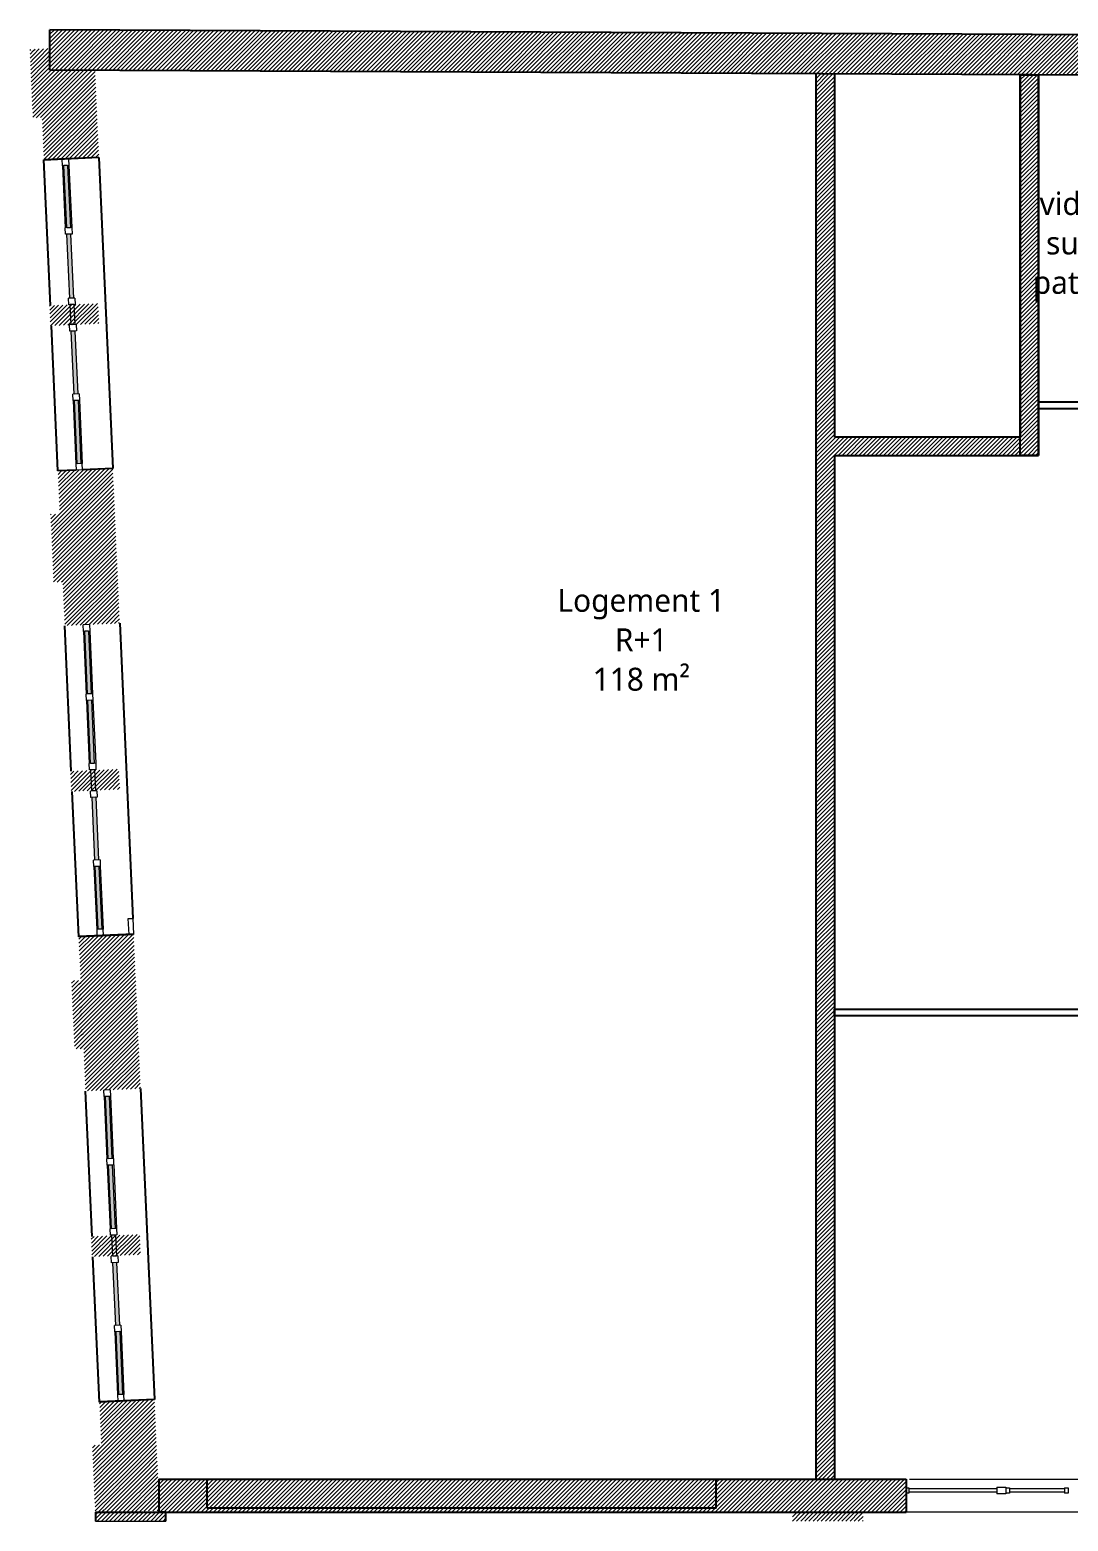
# Model space of a CAD drawing. Header units: millimetres. Extents: x -14819 to 43195, y -10328 to 20814.
# Drawn here: x 15721 to 16854, y 3451 to 5079 of the extents above; entities that cross this region are included whole.
import ezdxf

# ---------------------------------------------------------------- set-up
doc = ezdxf.new("R2010")
doc.units = ezdxf.units.MM
doc.layers.add('10 - Hachures', color=7, linetype='Continuous', lineweight=18, true_color=0x646464)
for name, color, linetype, lineweight in [('Lignes', 92, 'Continuous', 9), ('Légendes', 250, 'Continuous', 5), ('Mur_coupe', 7, 'Continuous', 25), ('Platrerie', 4, 'Continuous', 9), ('Z', 7, 'Continuous', 9)]:
    doc.layers.add(name, color=color, linetype=linetype, lineweight=lineweight)
doc.styles.add('Trebuchet MS', font='trebuc.ttf', dxfattribs={"height": 0.492308})

# ---------------------------------------------------------------- blocks, each defined once
blk = doc.blocks.new('Panneau système - Vitré-1837471-Existant Niv_ 1')
at = {"layer": 'Z'}
blk.add_hatch(color=9, dxfattribs=at).paths.add_polyline_path([(0.345, -0.02), (0.345, 0.02), (-0.345, 0.02), (-0.345, -0.02)], flags=0)
for p, q in [((-0.345, 0.02), (0.345, 0.02)), ((-0.345, -0.02), (-0.345, 0.02)), ((0.345, -0.02), (0.345, 0.02)), ((0.345, -0.02), (-0.345, -0.02))]:
    blk.add_line(p, q, dxfattribs=at)
blk = doc.blocks.new('Meneau rectangulaire - P 70 gris-1837390-Existant Niv_ 1')
at = {"layer": 'Z'}
for p, q in [((0, 0.035), (-0.07, 0.035)), ((-0.07, 0.035), (-0.07, -0.035)), ((0, 0.035), (0, -0.035)), ((-0.07, -0.035), (0, -0.035))]:
    blk.add_line(p, q, dxfattribs=at)
blk = doc.blocks.new('Meneau rectangulaire - P 70 gris-1837391-Existant Niv_ 1')
at = {"layer": 'Z'}
for p, q in [((0, 0.035), (-0.07, 0.035)), ((-0.07, 0.035), (-0.07, -0.035)), ((0, 0.035), (0, -0.035)), ((-0.07, -0.035), (0, -0.035))]:
    blk.add_line(p, q, dxfattribs=at)
blk = doc.blocks.new('Meneau rectangulaire - P 70 gris-1837467-Existant Niv_ 1')
at = {"layer": 'Z'}
for p, q in [((-802.955, 15.212), (-802.986, 15.902)), ((-802.885, 15.216), (-802.916, 15.905))]:
    blk.add_line(p, q, dxfattribs=at)
blk = doc.blocks.new('Panneau système - Vitré-1837773-Existant Niv_ 1')
at = {"layer": 'Z'}
blk.add_hatch(color=9, dxfattribs=at).paths.add_polyline_path([(0.343, -0.02), (0.343, 0.02), (-0.343, 0.02), (-0.343, -0.02)], flags=0)
for p, q in [((-0.343, 0.02), (0.343, 0.02)), ((-0.343, -0.02), (-0.343, 0.02)), ((0.343, -0.02), (0.343, 0.02)), ((0.343, -0.02), (-0.343, -0.02))]:
    blk.add_line(p, q, dxfattribs=at)
blk = doc.blocks.new('Meneau rectangulaire - P 70 gris-1837779-Existant Niv_ 1')
at = {"layer": 'Z'}
for p, q in [((0, 0.035), (-0.07, 0.035)), ((-0.07, 0.035), (-0.07, -0.035)), ((0, 0.035), (0, -0.035)), ((-0.07, -0.035), (0, -0.035))]:
    blk.add_line(p, q, dxfattribs=at)
blk = doc.blocks.new('Meneau rectangulaire - P 70 gris-1732009-Existant Niv_ 1')
at = {"layer": 'Z'}
for p, q in [((0, 0.035), (-0.07, 0.035)), ((-0.07, 0.035), (-0.07, -0.035)), ((0, 0.035), (0, -0.035)), ((-0.07, -0.035), (0, -0.035))]:
    blk.add_line(p, q, dxfattribs=at)
blk = doc.blocks.new('Meneau rectangulaire - P 70 gris-1837769-Existant Niv_ 1')
at = {"layer": 'Z'}
for p, q in [((-803.183, 20.299), (-803.213, 20.985)), ((-803.113, 20.302), (-803.144, 20.988))]:
    blk.add_line(p, q, dxfattribs=at)
blk = doc.blocks.new('Panneau système - Vitré-1837780-Existant Niv_ 1')
at = {"layer": 'Z'}
blk.add_hatch(color=9, dxfattribs=at).paths.add_polyline_path([(0.345, -0.02), (0.345, 0.02), (-0.345, 0.02), (-0.345, -0.02), (0.046, -0.02)], flags=0)
for p, q in [((-0.345, 0.02), (0.345, 0.02)), ((-0.345, -0.02), (-0.345, 0.02)), ((0.345, -0.02), (0.345, 0.02)), ((0.345, -0.02), (-0.345, -0.02))]:
    blk.add_line(p, q, dxfattribs=at)
blk = doc.blocks.new('Meneau rectangulaire - P 70 gris-1837763-Existant Niv_ 1')
at = {"layer": 'Z'}
for p, q in [((-803.102, 18.486), (-803.133, 19.175)), ((-803.032, 18.489), (-803.063, 19.178))]:
    blk.add_line(p, q, dxfattribs=at)
blk = doc.blocks.new('Panneau système - Vitré-1732011-Existant Niv_ 1')
at = {"layer": 'Z'}
h = blk.add_hatch(color=9, dxfattribs=at)
h.paths.add_polyline_path([(0.115, -0.02), (0.115, 0.02), (0.11, 0.02), (0.11, -0.02)], flags=0)
h.paths.add_polyline_path([(-0.11, -0.02), (-0.11, 0.02), (-0.115, 0.02), (-0.115, -0.02)], flags=0)
for p, q in [((-0.115, 0.02), (0.115, 0.02)), ((-0.115, -0.02), (-0.115, 0.02)), ((0.115, -0.02), (0.115, 0.02)), ((0.115, -0.02), (-0.115, -0.02))]:
    blk.add_line(p, q, dxfattribs=at)
blk = doc.blocks.new('Meneau rectangulaire - P 70 gris-1732005-Existant Niv_ 1')
at = {"layer": 'Z'}
for p, q in [((0.035, 0.035), (-0.035, 0.035)), ((-0.035, 0.035), (-0.035, -0.035)), ((0.035, 0.035), (0.035, -0.035)), ((-0.035, -0.035), (0.035, -0.035))]:
    blk.add_line(p, q, dxfattribs=at)
blk = doc.blocks.new('Panneau système - Vitré-1837905-Existant Niv_ 1')
at = {"layer": 'Z'}
blk.add_hatch(color=9, dxfattribs=at).paths.add_polyline_path([(0.343, -0.02), (0.343, 0.02), (-0.343, 0.02), (-0.343, -0.02)], flags=0)
for p, q in [((-0.343, 0.02), (0.343, 0.02)), ((-0.343, -0.02), (-0.343, 0.02)), ((0.343, -0.02), (0.343, 0.02)), ((0.343, -0.02), (-0.343, -0.02))]:
    blk.add_line(p, q, dxfattribs=at)
blk = doc.blocks.new('Meneau rectangulaire - P 70 gris-1730758-Existant Niv_ 1')
at = {"layer": 'Z'}
for p, q in [((0, 0.035), (-0.07, 0.035)), ((-0.07, 0.035), (-0.07, -0.035)), ((0, 0.035), (0, -0.035)), ((-0.07, -0.035), (0, -0.035))]:
    blk.add_line(p, q, dxfattribs=at)
blk = doc.blocks.new('Meneau rectangulaire - P 70 gris-1730759-Existant Niv_ 1')
at = {"layer": 'Z'}
for p, q in [((0, 0.035), (-0.07, 0.035)), ((-0.07, 0.035), (-0.07, -0.035)), ((0, 0.035), (0, -0.035)), ((-0.07, -0.035), (0, -0.035))]:
    blk.add_line(p, q, dxfattribs=at)
blk = doc.blocks.new('Panneau système - Vitré-1837910-Existant Niv_ 1')
at = {"layer": 'Z'}
blk.add_hatch(color=9, dxfattribs=at).paths.add_polyline_path([(0.347, -0.02), (0.347, 0.02), (-0.348, 0.02), (-0.348, -0.02), (0.047, -0.02)], flags=0)
for p, q in [((-0.348, 0.02), (0.347, 0.02)), ((-0.348, -0.02), (-0.348, 0.02)), ((0.347, -0.02), (0.347, 0.02)), ((0.347, -0.02), (-0.348, -0.02))]:
    blk.add_line(p, q, dxfattribs=at)
blk = doc.blocks.new('Meneau rectangulaire - P 70 gris-1837908-Existant Niv_ 1')
at = {"layer": 'Z'}
for p, q in [((-803.329, 23.559), (-803.36, 24.254)), ((-803.259, 23.563), (-803.29, 24.257))]:
    blk.add_line(p, q, dxfattribs=at)
blk = doc.blocks.new('Panneau système - Vitré-1730682-Existant Niv_ 1')
at = {"layer": 'Z'}
h = blk.add_hatch(color=9, dxfattribs=at)
h.paths.add_polyline_path([(0.115, -0.02), (0.115, 0.02), (0.11, 0.02), (0.11, -0.02)], flags=0)
h.paths.add_polyline_path([(-0.11, -0.02), (-0.11, 0.02), (-0.115, 0.02), (-0.115, -0.02)], flags=0)
for p, q in [((-0.115, 0.02), (0.115, 0.02)), ((-0.115, -0.02), (-0.115, 0.02)), ((0.115, -0.02), (0.115, 0.02)), ((0.115, -0.02), (-0.115, -0.02))]:
    blk.add_line(p, q, dxfattribs=at)
blk = doc.blocks.new('Meneau rectangulaire - P 70 gris-1730677-Existant Niv_ 1')
at = {"layer": 'Z'}
for p, q in [((0.035, 0.035), (-0.035, 0.035)), ((-0.035, 0.035), (-0.035, -0.035)), ((0.035, 0.035), (0.035, -0.035)), ((-0.035, -0.035), (0.035, -0.035))]:
    blk.add_line(p, q, dxfattribs=at)
blk = doc.blocks.new('Panneau système - Vitré-1837464-Existant Niv_ 1')
at = {"layer": 'Z'}
blk.add_hatch(color=9, dxfattribs=at).paths.add_polyline_path([(0.34, -0.02), (0.34, 0.02), (-0.34, 0.02), (-0.34, -0.02)], flags=0)
for p, q in [((-0.34, 0.02), (0.34, 0.02)), ((-0.34, -0.02), (-0.34, 0.02)), ((0.34, -0.02), (0.34, 0.02)), ((0.34, -0.02), (-0.34, -0.02))]:
    blk.add_line(p, q, dxfattribs=at)
blk = doc.blocks.new('Meneau rectangulaire - P 70 gris-1837461-Existant Niv_ 1')
at = {"layer": 'Z'}
for p, q in [((-802.841, 12.648), (-802.871, 13.327)), ((-802.771, 12.651), (-802.801, 13.331))]:
    blk.add_line(p, q, dxfattribs=at)
blk = doc.blocks.new('Panneau système - Vitré-1837585-Existant Niv_ 1')
at = {"layer": 'Z'}
blk.add_hatch(color=9, dxfattribs=at).paths.add_polyline_path([(0.344, -0.02), (0.344, 0.02), (-0.344, 0.02), (-0.344, -0.02)], flags=0)
for p, q in [((-0.344, 0.02), (0.344, 0.02)), ((-0.344, -0.02), (-0.344, 0.02)), ((0.344, -0.02), (0.344, 0.02)), ((0.344, -0.02), (-0.344, -0.02))]:
    blk.add_line(p, q, dxfattribs=at)
blk = doc.blocks.new('Meneau rectangulaire - P 70 gris-1837463-Existant Niv_ 1')
at = {"layer": 'Z'}
for p, q in [((0.035, 0.035), (-0.035, 0.035)), ((-0.035, 0.035), (-0.035, -0.035)), ((0.035, 0.035), (0.035, -0.035)), ((-0.035, -0.035), (0.035, -0.035))]:
    blk.add_line(p, q, dxfattribs=at)
blk = doc.blocks.new('Panneau système - Vitré-1837578-Existant Niv_ 1')
at = {"layer": 'Z'}
blk.add_hatch(color=9, dxfattribs=at).paths.add_polyline_path([(0.349, -0.02), (0.349, 0.02), (-0.349, 0.02), (-0.349, -0.02), (0.229, -0.02)], flags=0)
for p, q in [((-0.349, 0.02), (0.349, 0.02)), ((-0.349, -0.02), (-0.349, 0.02)), ((0.349, -0.02), (0.349, 0.02)), ((0.349, -0.02), (-0.349, -0.02))]:
    blk.add_line(p, q, dxfattribs=at)
blk = doc.blocks.new('Panneau système - Vitré-1837586-Existant Niv_ 1')
at = {"layer": 'Z'}
for p, q in [((-0.11, 0.02), (0.11, 0.02)), ((-0.11, -0.02), (-0.11, 0.02)), ((0.11, -0.02), (0.11, 0.02)), ((0.11, -0.02), (-0.11, -0.02))]:
    blk.add_line(p, q, dxfattribs=at)
blk = doc.blocks.new('Panneau système - Vitré-1837781-Existant Niv_ 1')
at = {"layer": 'Z'}
blk.add_hatch(color=9, dxfattribs=at).paths.add_polyline_path([(0.342, -0.02), (0.342, 0.02), (-0.342, 0.02), (-0.342, -0.02)], flags=0)
for p, q in [((-0.342, 0.02), (0.342, 0.02)), ((-0.342, -0.02), (-0.342, 0.02)), ((0.342, -0.02), (0.342, 0.02)), ((0.342, -0.02), (-0.342, -0.02))]:
    blk.add_line(p, q, dxfattribs=at)
blk = doc.blocks.new('Meneau rectangulaire - P 70 gris-1837764-Existant Niv_ 1')
at = {"layer": 'Z'}
for p, q in [((-803.068, 17.731), (-803.099, 18.416)), ((-802.998, 17.734), (-803.029, 18.419))]:
    blk.add_line(p, q, dxfattribs=at)
blk = doc.blocks.new('Panneau système - Vitré-1837774-Existant Niv_ 1')
at = {"layer": 'Z'}
blk.add_hatch(color=9, dxfattribs=at).paths.add_polyline_path([(0.3425, -0.02), (0.3425, 0.02), (-0.3425, 0.02), (-0.3425, -0.02)], flags=0)
for p, q in [((-0.3425, 0.02), (0.3425, 0.02)), ((-0.3425, -0.02), (-0.3425, 0.02)), ((0.3425, -0.02), (0.3425, 0.02)), ((0.3425, -0.02), (-0.3425, -0.02))]:
    blk.add_line(p, q, dxfattribs=at)
blk = doc.blocks.new('Panneau système - Vitré-1837911-Existant Niv_ 1')
at = {"layer": 'Z'}
blk.add_hatch(color=9, dxfattribs=at).paths.add_polyline_path([(0.34, -0.02), (0.34, 0.02), (-0.34, 0.02), (-0.34, -0.02)], flags=0)
for p, q in [((-0.34, 0.02), (0.34, 0.02)), ((-0.34, -0.02), (-0.34, 0.02)), ((0.34, -0.02), (0.34, 0.02)), ((0.34, -0.02), (-0.34, -0.02))]:
    blk.add_line(p, q, dxfattribs=at)
blk = doc.blocks.new('Meneau rectangulaire - P 70 gris-V1-Existant Niv_ 1')
at = {"layer": 'Z'}
for p, q in [((-803.295, 22.81), (-803.325, 23.49)), ((-803.225, 22.813), (-803.256, 23.493))]:
    blk.add_line(p, q, dxfattribs=at)
blk = doc.blocks.new('Panneau système - Vitré-1837906-Existant Niv_ 1')
at = {"layer": 'Z'}
blk.add_hatch(color=9, dxfattribs=at).paths.add_polyline_path([(0.342, -0.02), (0.342, 0.02), (-0.343, 0.02), (-0.343, -0.02)], flags=0)
for p, q in [((-0.343, 0.02), (0.342, 0.02)), ((-0.343, -0.02), (-0.343, 0.02)), ((0.342, -0.02), (0.342, 0.02)), ((0.342, -0.02), (-0.343, -0.02))]:
    blk.add_line(p, q, dxfattribs=at)
blk = doc.blocks.new('Panneau système - Vitré 2-1845332-Existant Niv_ 1')
at = {"layer": 'Z'}
for p, q in [((-0.3, 0.02), (0.3, 0.02)), ((-0.3, -0.02), (-0.3, 0.02)), ((0.3, -0.02), (0.3, 0.02)), ((0.3, -0.02), (-0.3, -0.02))]:
    blk.add_line(p, q, dxfattribs=at)
blk = doc.blocks.new('Panneau système - Vitré 2-1854438-Existant Niv_ 1')
at = {"layer": 'Z'}
for p, q in [((-0.48, 0.02), (0.48, 0.02)), ((-0.48, -0.02), (-0.48, 0.02)), ((0.48, -0.02), (0.48, 0.02)), ((0.48, -0.02), (-0.48, -0.02))]:
    blk.add_line(p, q, dxfattribs=at)
blk = doc.blocks.new('Meneau rectangulaire - P 30 gris-1854496-Existant Niv_ 1')
at = {"layer": 'Z'}
for p, q in [((0, 0.03), (-0.03, 0.03)), ((-0.03, 0.03), (-0.03, -0.03)), ((0, 0.03), (0, -0.03)), ((-0.03, -0.03), (0, -0.03))]:
    blk.add_line(p, q, dxfattribs=at)
blk = doc.blocks.new('Meneau rectangulaire - P 100 gris-1845324-Existant Niv_ 1')
at = {"layer": 'Z'}
for p, q in [((0.05, 0.035), (-0.05, 0.035)), ((-0.05, 0.035), (-0.05, -0.035)), ((0.05, 0.035), (0.05, -0.035)), ((-0.05, -0.035), (0.05, -0.035))]:
    blk.add_line(p, q, dxfattribs=at)
blk = doc.blocks.new('Meneau rectangulaire - P 50 gris-1845323-Existant Niv_ 1')
at = {"layer": 'Z'}
for p, q in [((0.02, 0.03), (-0.02, 0.03)), ((-0.02, 0.03), (-0.02, -0.03)), ((0.02, 0.03), (0.02, -0.03)), ((-0.02, -0.03), (0.02, -0.03))]:
    blk.add_line(p, q, dxfattribs=at)

msp = doc.modelspace()

# ---------------------------------------------------------------- hatches: boundary and pattern name
at = {"layer": '10 - Hachures'}
h = msp.add_hatch(dxfattribs=at)
h.set_pattern_fill('ANSI31', color=256, style=0)
h.paths.add_polyline_path([(15742.69, 5078.93), (15742.59, 5058.54), (15790.62, 5060.69), (15789.82, 5078.7)], flags=0)
h = msp.add_hatch(dxfattribs=at)
h.set_pattern_fill('ANSI31', color=256, style=0)
h.paths.add_polyline_path([(15789.82, 5078.7), (15791.78, 5034.69), (16936.59, 5029.11), (16936.8, 5073.11), (15791.78, 5078.69)], flags=0)
h = msp.add_hatch(dxfattribs=at)
h.set_pattern_fill('ANSI31', color=256, style=0)
h.paths.add_polyline_path([(15724.74, 5057.74), (15720.69, 5057.56), (15724.04, 4982.64), (15728.36, 4982.99), (15726.04, 5030.86)], flags=0)
h.paths.add_polyline_path([(15749.32, 4550.33), (15743.38, 4550.07), (15746.7, 4475.81), (15752.91, 4476.08), (15751.29, 4509.66)], flags=0)
h.paths.add_polyline_path([(15773.98, 4041.27), (15766.15, 4040.92), (15769.47, 3966.49), (15777.58, 3966.85), (15773.99, 4041)], flags=0)
h.paths.add_polyline_path([(15798.53, 3534.31), (15788.82, 3533.87), (15792.22, 3457.96), (15792.71, 3460.9), (15802.09, 3460.9), (15799.98, 3504.47), (15798.54, 3534.3)], flags=0)
h = msp.add_hatch(dxfattribs=at)
h.set_pattern_fill('ANSI31', color=256, style=0)
h.paths.add_polyline_path([(15730.68, 5058.01), (15724.74, 5057.74), (15728.37, 4982.83), (15734.02, 4983.25), (15731.9, 5030.86)], flags=0)
h.paths.add_polyline_path([(15753.37, 4550.51), (15749.32, 4550.33), (15752.91, 4476.08), (15756.69, 4476.25), (15756.19, 4487.42)], flags=0)
h.paths.add_polyline_path([(15776.14, 4041.36), (15773.98, 4041.27), (15777.58, 3966.85), (15779.47, 3966.94), (15776.14, 4041.27)], flags=0)
h.paths.add_polyline_path([(15798.81, 3534.32), (15798.54, 3534.3), (15799.98, 3508.03), (15798.81, 3534.31)], flags=0)
h = msp.add_hatch(dxfattribs=at)
h.set_pattern_fill('ANSI31', color=256, style=0)
h.paths.add_polyline_path([(15790.62, 5060.69), (15730.68, 5058.01), (15736.11, 4936.73), (15796.04, 4939.41), (15790.74, 5058.01)], flags=0)
h.paths.add_polyline_path([(15811.23, 4599.83), (15751.29, 4597.15), (15758.83, 4428.37), (15818.77, 4431.05), (15817.88, 4450.94)], flags=0)
h.paths.add_polyline_path([(15833.96, 4091.47), (15774.02, 4088.79), (15781.54, 3920.48), (15841.48, 3923.16)], flags=0)
h.paths.add_polyline_path([(15856.67, 3583.58), (15796.73, 3580.9), (15800.15, 3504.4), (15860.21, 3504.4), (15859.18, 3527.28)], flags=0)
h = msp.add_hatch(dxfattribs=at)
h.set_pattern_fill('ANSI31', color=256, style=0)
h.paths.add_polyline_path([(16578.83, 5030.86), (16578.83, 3496.9), (16598.83, 3496.9), (16598.83, 5030.76)], flags=0)
h = msp.add_hatch(dxfattribs=at)
h.set_pattern_fill('ANSI31', color=256, style=0)
h.paths.add_polyline_path([(16801.83, 4614.3), (16821.83, 4614.3), (16821.83, 5029.67), (16801.83, 5029.77)])
h = msp.add_hatch(dxfattribs=at)
h.set_pattern_fill('ANSI31', color=256, style=0)
h.paths.add_polyline_path([(15795.16, 4780.19), (15742.21, 4777.83), (15743.19, 4755.85), (15796.14, 4758.22)], flags=0)
h = msp.add_hatch(dxfattribs=at)
h.set_pattern_fill('ANSI31', color=256, style=0)
h.paths.add_polyline_path([(16598.83, 4634.3), (16598.83, 4614.3), (16801.83, 4614.3), (16801.83, 4634.3)], flags=0)
h = msp.add_hatch(dxfattribs=at)
h.set_pattern_fill('ANSI31', color=256, style=0)
h.paths.add_polyline_path([(15817.88, 4271.83), (15764.94, 4269.46), (15765.92, 4247.48), (15818.87, 4249.85)], flags=0)
for points in [[(15833.95, 4091.73), (15774.01, 4089.05), (15774.02, 4088.79), (15833.96, 4091.47)], [(15856.65, 3583.84), (15796.71, 3581.16), (15796.73, 3580.9), (15856.67, 3583.58)]]:
    msp.add_hatch(color=256, dxfattribs=at).paths.add_polyline_path(points, flags=0)
h = msp.add_hatch(dxfattribs=at)
h.set_pattern_fill('ANSI31', color=256, style=0)
h.paths.add_polyline_path([(15840.59, 3763.94), (15787.65, 3761.57), (15788.63, 3739.59), (15841.58, 3741.96)], flags=0)
h = msp.add_hatch(dxfattribs=at)
h.set_pattern_fill('ANSI31', color=256, style=0)
h.paths.add_polyline_path([(15856.67, 3504.4), (15800.15, 3504.4), (15802.2, 3459.9), (15861.35, 3462.54), (15861.26, 3480.9), (15860.21, 3504.4)], flags=0)
h = msp.add_hatch(dxfattribs=at)
h.set_pattern_fill('ANSI31', color=256, style=0)
h.paths.add_polyline_path([(16578.83, 3496.9), (15861.35, 3496.9), (15861.35, 3460.9), (16677.06, 3460.9), (16677.06, 3496.9), (16598.83, 3496.9)], flags=0)
h.paths.add_polyline_path([(18033.23, 3496.9), (18033.23, 3460.9), (18200.13, 3460.9), (18200.13, 3496.9), (18078.39, 3496.9)], flags=0)
h.paths.add_polyline_path([(17271.06, 3496.9), (17271.06, 3460.9), (17439.64, 3460.9), (17439.64, 3496.9), (17317.9, 3496.9)], flags=0)
h = msp.add_hatch(dxfattribs=at)
h.set_pattern_fill('ANSI31', color=256, style=0)
h.paths.add_polyline_path([(16985.06, 3496.9), (16963.06, 3496.9), (16963.06, 3460.6), (16985.06, 3460.6), (16985.06, 3460.9)], flags=0)
h.paths.add_polyline_path([(18506.71, 3496.9), (18484.71, 3496.9), (18484.71, 3460.6), (18506.71, 3460.6), (18506.71, 3480.9)], flags=0)
h.paths.add_polyline_path([(17747.64, 3496.9), (17725.64, 3496.9), (17725.64, 3460.6), (17747.64, 3460.6), (17747.64, 3460.9)], flags=0)
h.paths.add_polyline_path([(16222.21, 3460.9), (16200.21, 3460.9), (16200.21, 3460.6), (16222.21, 3460.6)], flags=0)
h = msp.add_hatch(dxfattribs=at)
h.set_pattern_fill('ANSI31', color=256, style=0)
h.paths.add_polyline_path([(15824.65, 3460.9), (15802.14, 3459.89), (15802.09, 3460.86), (15792.71, 3460.9), (15792.21, 3457.74), (15792.21, 3450.9), (15869.21, 3450.9), (15869.21, 3460.6), (15861.35, 3460.6), (15861.35, 3460.9)], flags=0)
h = msp.add_hatch(dxfattribs=at)
h.set_pattern_fill('ANSI31', color=256, style=0)
h.paths.add_polyline_path([(16578.83, 3460.6), (16553.21, 3460.6), (16553.21, 3450.9), (16630.21, 3450.9), (16630.21, 3460.6), (16598.83, 3460.6)], flags=0)
at = {"layer": 'Mur_coupe'}
for points in [[(15869.21, 3460.9), (15861.35, 3460.9), (15861.35, 3460.6), (15869.21, 3460.6)], [(16578.83, 3460.9), (16553.21, 3460.9), (16553.21, 3460.6), (16630.21, 3460.6), (16630.21, 3460.9), (16598.83, 3460.9)]]:
    msp.add_hatch(color=256, dxfattribs=at).paths.add_polyline_path(points, flags=0)
h = msp.add_hatch(color=256, dxfattribs=at)
h.paths.add_polyline_path([(16508.21, 3460.9), (16222.21, 3460.9), (16222.21, 3460.6), (16508.21, 3460.6)], flags=0)
h.paths.add_polyline_path([(15914.21, 3460.9), (15914.21, 3460.6), (16200.21, 3460.6), (16200.21, 3460.9), (16197.85, 3460.9)], flags=0)

# ---------------------------------------------------------------- linework, layer by layer
for p, q in [((17281.83, 4672.6), (16821.83, 4672.6)), ((16821.83, 4672.6), (16821.83, 4665.4)), ((16821.83, 4665.4), (17281.83, 4665.4)), ((16598.83, 4002.6), (16598.83, 4009.8)), ((16598.83, 4009.8), (17519.73, 4009.8)), ((17519.74, 4002.6), (16598.83, 4002.6))]:
    msp.add_line(p, q)
at = {"layer": '10 - Hachures'}
msp.add_line((15792.21, 3450.9), (15869.21, 3450.9), dxfattribs=at)
at = {"layer": 'Lignes'}
for p, q in [((16680.96, 3496.9), (18837.14, 3496.9)), ((18791.29, 3460.6), (16677.06, 3460.9))]:
    msp.add_line(p, q, dxfattribs=at)
at = {"layer": 'Mur_coupe'}
for p, q in [((15742.48, 5034.93), (15742.69, 5078.93)), ((16936.8, 5073.11), (15742.69, 5078.93)), ((16936.59, 5029.11), (15742.48, 5034.93)), ((16578.83, 3496.9), (16578.83, 5030.86)), ((16598.83, 5030.76), (16598.83, 4634.3)), ((16801.83, 5029.77), (16801.83, 4634.3)), ((16821.83, 4614.3), (16821.83, 5029.67)), ((15796.03, 4939.65), (15736.09, 4936.97)), ((15743.21, 4777.87), (15736.09, 4936.97)), ((15796.05, 4939.39), (15736.11, 4936.71)), ((15796.03, 4939.65), (15811.22, 4600.07)), ((15751.28, 4597.39), (15744.19, 4755.89)), ((16801.83, 4634.3), (16598.83, 4634.3)), ((16598.83, 4614.3), (16821.83, 4614.3)), ((16598.83, 4614.3), (16598.83, 3496.9)), ((15771.26, 4598.28), (15751.28, 4597.39)), ((15811.22, 4600.07), (15778.25, 4598.59)), ((15765.94, 4269.51), (15758.83, 4428.37)), ((15818.77, 4431.05), (15833.18, 4108.9)), ((15774.02, 4088.79), (15766.92, 4247.53)), ((15833.95, 4091.73), (15774.01, 4089.05)), ((15833.96, 4091.47), (15774.02, 4088.79)), ((15833.96, 4091.47), (15833.95, 4091.73)), ((15788.65, 3761.62), (15781.54, 3920.48)), ((15841.48, 3923.16), (15856.67, 3583.58)), ((15796.73, 3580.9), (15789.63, 3739.64)), ((15856.65, 3583.84), (15796.71, 3581.16)), ((15856.67, 3583.58), (15796.73, 3580.9)), ((15861.35, 3496.9), (16677.06, 3496.9)), ((15861.35, 3496.9), (15861.35, 3460.9)), ((15914.21, 3465.13), (15914.21, 3496.9)), ((16469.75, 3465.13), (16469.75, 3496.9)), ((16677.06, 3496.9), (16677.06, 3460.9)), ((15792.21, 3460.9), (15792.21, 3450.9)), ((15792.21, 3460.9), (15861.35, 3460.9)), ((15861.35, 3460.9), (16677.06, 3460.9)), ((15869.21, 3460.9), (15861.35, 3460.9)), ((15869.21, 3460.9), (15869.21, 3460.6)), ((15869.21, 3450.9), (15869.21, 3460.6)), ((16469.75, 3465.13), (15914.21, 3465.13))]:
    msp.add_line(p, q, dxfattribs=at)
msp.add_lwpolyline([(16821.83, 4614.3), (16801.83, 4614.3), (16801.83, 5029.77), (16821.83, 5029.77)], close=True, dxfattribs=at)
at = {"layer": 'Platrerie'}
for p, q in [((15828.18, 4108.67), (15833.18, 4108.9)), ((15828.95, 4091.5), (15828.18, 4108.67)), ((15833.18, 4108.9), (15833.95, 4091.73))]:
    msp.add_line(p, q, dxfattribs=at)

# ---------------------------------------------------------------- block references
at = {"layer": 'Z', "extrusion": (0, 0, -1), "xscale": 100, "yscale": 100, "zscale": 100, "rotation": 87.43994895518108}
for name, p in [('Meneau rectangulaire - P 70 gris-1837390-Existant Niv_ 1', (-15759.58, 4937.76)), ('Meneau rectangulaire - P 70 gris-1837463-Existant Niv_ 1', (-15763.09, 4859.34)), ('Meneau rectangulaire - P 70 gris-1837463-Existant Niv_ 1', (-15766.52, 4782.52)), ('Meneau rectangulaire - P 70 gris-1837463-Existant Niv_ 1', (-15767.82, 4753.55)), ('Meneau rectangulaire - P 70 gris-1837463-Existant Niv_ 1', (-15771.2, 4677.84)), ('Meneau rectangulaire - P 70 gris-1837779-Existant Niv_ 1', (-15782.31, 4429.44)), ('Meneau rectangulaire - P 70 gris-1732005-Existant Niv_ 1', (-15785.84, 4350.52)), ('Meneau rectangulaire - P 70 gris-1732005-Existant Niv_ 1', (-15789.23, 4274.6)), ('Meneau rectangulaire - P 70 gris-1732005-Existant Niv_ 1', (-15790.57, 4244.63)), ('Meneau rectangulaire - P 70 gris-1732005-Existant Niv_ 1', (-15793.95, 4169.2)), ('Meneau rectangulaire - P 70 gris-1730758-Existant Niv_ 1', (-15805.02, 3921.55)), ('Meneau rectangulaire - P 70 gris-1730677-Existant Niv_ 1', (-15808.53, 3843.13)), ('Meneau rectangulaire - P 70 gris-1730677-Existant Niv_ 1', (-15811.94, 3766.71)), ('Meneau rectangulaire - P 70 gris-1730677-Existant Niv_ 1', (-15813.28, 3736.74)), ('Meneau rectangulaire - P 70 gris-1730677-Existant Niv_ 1', (-15816.65, 3661.31))]:
    msp.add_blockref(name, p, dxfattribs=at)
at = {"layer": 'Z', "xscale": 100, "yscale": 100, "zscale": 100}
for name, p, rotation in [('Meneau rectangulaire - P 70 gris-1837461-Existant Niv_ 1', (-64520.68, 6195.73), 180), ('Panneau système - Vitré-1837464-Existant Niv_ 1', (15761.41, 4896.8), 92.56005104481889), ('Panneau système - Vitré-1837578-Existant Niv_ 1', (15764.81, 4820.93), 92.56005104481889), ('Panneau système - Vitré-1837586-Existant Niv_ 1', (15767.17, 4768.03), 92.56005104481889), ('Panneau système - Vitré-1837585-Existant Niv_ 1', (15769.51, 4715.69), 92.56005104481889), ('Meneau rectangulaire - P 70 gris-1837467-Existant Niv_ 1', (-64520.68, 6195.73), 180), ('Panneau système - Vitré-1837471-Existant Niv_ 1', (15772.9, 4639.87), 92.56005104481889), ('Meneau rectangulaire - P 70 gris-1837391-Existant Niv_ 1', (15774.75, 4598.42), 272.5600510448189), ('Meneau rectangulaire - P 70 gris-1837764-Existant Niv_ 1', (-64520.68, 6195.73), 180), ('Panneau système - Vitré-1837781-Existant Niv_ 1', (15784.15, 4388.23), 92.56005104481889), ('Meneau rectangulaire - P 70 gris-1837763-Existant Niv_ 1', (-64520.68, 6195.73), 180), ('Panneau système - Vitré-1837780-Existant Niv_ 1', (15787.54, 4312.56), 92.56005104481889), ('Panneau système - Vitré-1732011-Existant Niv_ 1', (15789.9, 4259.61), 92.56005104481889), ('Panneau système - Vitré-1837774-Existant Niv_ 1', (15792.26, 4206.92), 92.56005104481889), ('Meneau rectangulaire - P 70 gris-1837769-Existant Niv_ 1', (-64520.68, 6195.73), 180), ('Panneau système - Vitré-1837773-Existant Niv_ 1', (15795.64, 4131.4), 92.56005104481889), ('Meneau rectangulaire - P 70 gris-1732009-Existant Niv_ 1', (15797.48, 4090.1), 272.5600510448189), ('Meneau rectangulaire - P 70 gris-V1-Existant Niv_ 1', (-64520.68, 6195.73), 180), ('Panneau système - Vitré-1837911-Existant Niv_ 1', (15806.85, 3880.59), 92.56005104481889), ('Meneau rectangulaire - P 70 gris-1837908-Existant Niv_ 1', (-64520.68, 6195.73), 180), ('Panneau système - Vitré-1837910-Existant Niv_ 1', (15810.23, 3804.92), 92.56005104481889), ('Panneau système - Vitré-1730682-Existant Niv_ 1', (15812.61, 3751.72), 92.56005104481889), ('Panneau système - Vitré-1837906-Existant Niv_ 1', (15814.97, 3699.02), 92.56005104481889), ('Meneau rectangulaire - P 70 gris-1837769-Existant Niv_ 1', (-64497.97, 5687.84), 180), ('Panneau système - Vitré-1837905-Existant Niv_ 1', (15818.34, 3623.51), 92.56005104481889), ('Meneau rectangulaire - P 70 gris-1730759-Existant Niv_ 1', (15820.19, 3582.21), 272.5600510448189), ('Panneau système - Vitré 2-1854438-Existant Niv_ 1', (16728.06, 3484.4), 180), ('Panneau système - Vitré 2-1845332-Existant Niv_ 1', (16820.06, 3484.4), 180)]:
    msp.add_blockref(name, p, dxfattribs=dict(at, rotation=rotation))
at = {"layer": 'Z', "extrusion": (0, 0, -1), "xscale": 100, "yscale": 100, "zscale": 100}
for name, p in [('Meneau rectangulaire - P 30 gris-1854496-Existant Niv_ 1', (-16677.06, 3484.4)), ('Meneau rectangulaire - P 100 gris-1845324-Existant Niv_ 1', (-16781.06, 3484.4)), ('Meneau rectangulaire - P 50 gris-1845323-Existant Niv_ 1', (-16788.06, 3484.4)), ('Meneau rectangulaire - P 50 gris-1845323-Existant Niv_ 1', (-16852.06, 3484.4))]:
    msp.add_blockref(name, p, dxfattribs=at)

# ---------------------------------------------------------------- texts
at = {"layer": 'Légendes', "color": 7, "char_height": 25, "width": 335.806, "attachment_point": 5, "line_spacing_factor": 1.032839, "style": 'Trebuchet MS'}
for s, insert in [('vide\\Psur\\Ppatio', (16854.54, 4842.07)), ('Logement 1\\PR+1\\P118 m²', (16388.09, 4412.89))]:
    msp.add_mtext(s, dxfattribs=dict(at, insert=insert))

doc.saveas('drawing.dxf')
